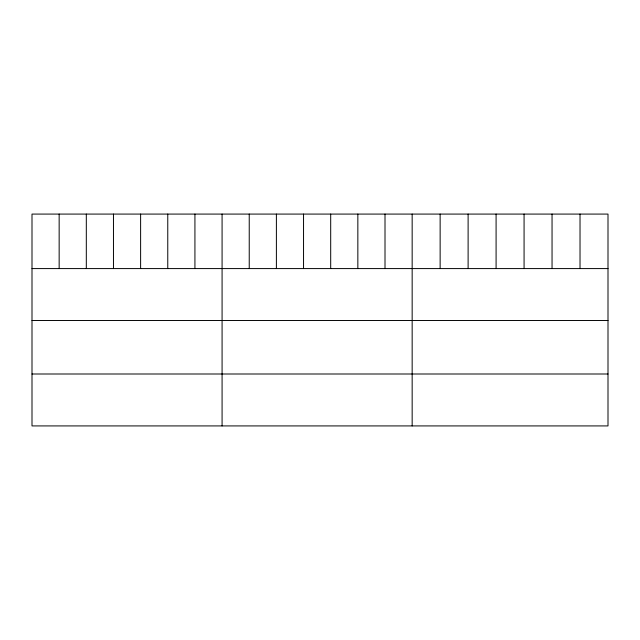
<?xml version="1.0" encoding="UTF-8"?>
<svg xmlns="http://www.w3.org/2000/svg" width="640" height="640" viewBox="0 0 640 640"><rect width="100%" height="100%" fill="white"/><g stroke="black" fill="none" stroke-linecap="round" stroke-linejoin="round"><path stroke-width="0.96" d="M608 268.584L608 425.92L32 425.92L32 214.08L608 214.08L608 268.584L32 268.584M32 320.504L608 320.504M32 374L608 374M580.024 214.08L580.024 268.584M552.048 214.08L552.048 268.584M524.072 214.08L524.072 268.584M496.088 214.08L496.088 268.584M468.112 214.08L468.112 268.584M440.136 214.08L440.136 268.584M412.16 214.08L412.16 425.92M385.008 214.08L385.008 268.584M357.848 214.08L357.848 268.584M330.696 214.08L330.696 268.584M303.544 214.08L303.544 268.584M276.392 214.08L276.392 268.584M249.232 214.08L249.232 268.584M222.08 214.08L222.08 425.92M194.928 214.08L194.928 268.584M167.768 214.08L167.768 268.584M140.616 214.08L140.616 268.584M113.464 214.08L113.464 268.584M86.312 214.08L86.312 268.584M59.152 214.08L59.152 268.584"/></g></svg>
